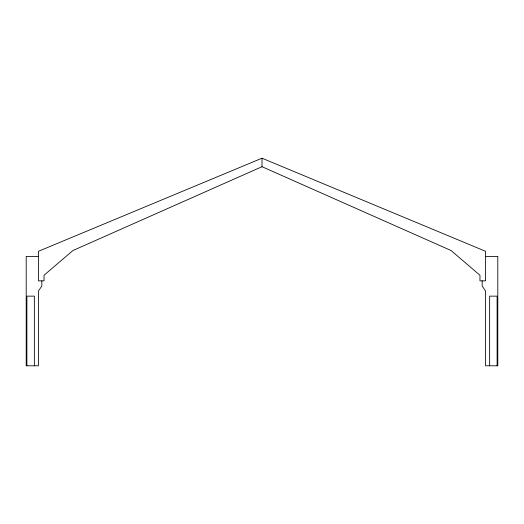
<?xml version="1.0" encoding="UTF-8"?>
<svg xmlns="http://www.w3.org/2000/svg" width="524" height="524" viewBox="0 0 524 524"><rect width="100%" height="100%" fill="white"/><g stroke="black" fill="none" stroke-linecap="round" stroke-linejoin="round"><path stroke-width="0.79" d="M262 166.698L72.934 250.524L44.036 275.251L44.036 280.857L38.429 280.857L38.429 251.297L262 158.202L485.571 251.297L485.571 280.857L479.964 280.857L479.964 275.251L451.066 250.524L262 166.698L262 158.202M38.429 256.393L26.2 256.393L26.2 365.798L38.429 365.798L38.429 291.049L41.828 285.953L41.828 280.857M485.571 256.393L497.8 256.393L497.8 365.798L485.571 365.798L485.571 291.049L482.172 285.953L482.172 280.857M497.119 365.798L497.119 296.145L489.645 296.145L489.645 365.798M34.355 365.798L34.355 296.145L26.881 296.145L26.881 365.798"/></g></svg>
